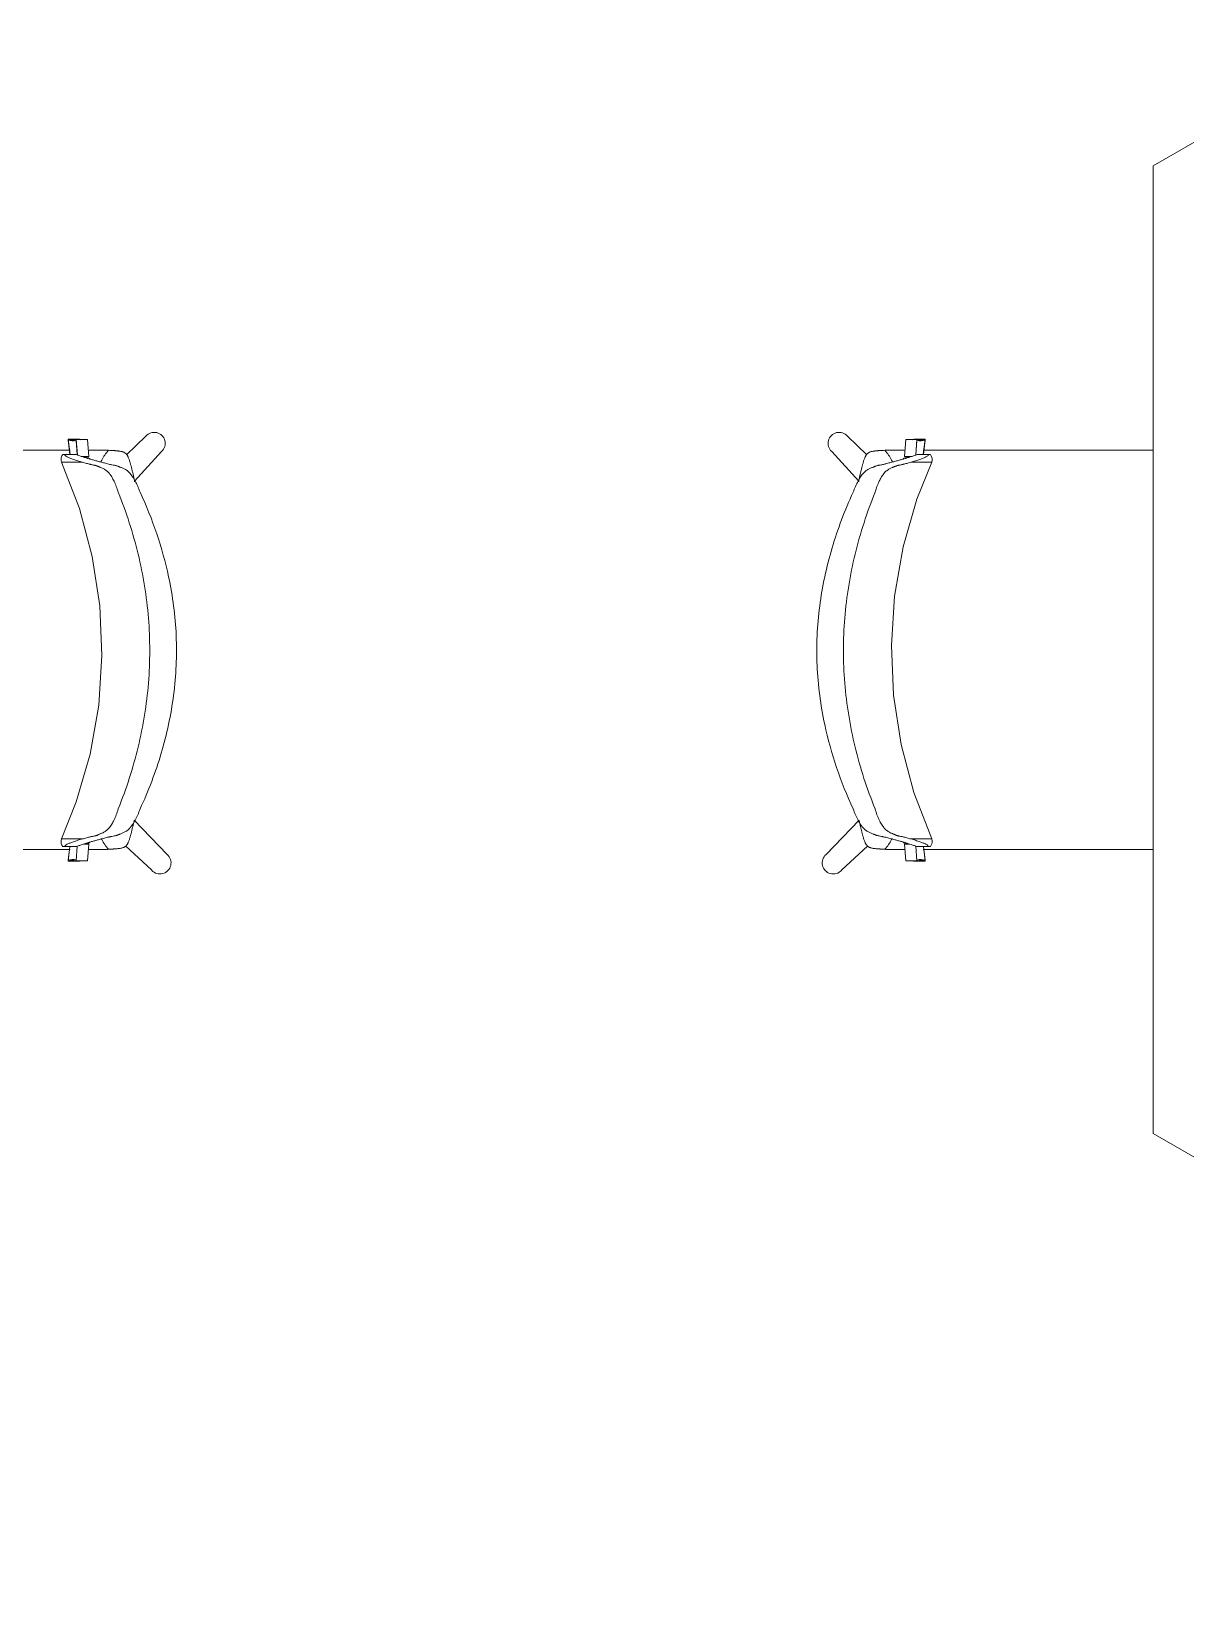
# Model space of a CAD drawing. Header units: millimetres. Extents: x 79795 to 317870, y -36033 to 97293.
# Drawn here: x 209211 to 210583, y 23284 to 25168 of the extents above; entities that cross this region are included whole.
import ezdxf

# ---------------------------------------------------------------- set-up
doc = ezdxf.new("R2010")
doc.units = ezdxf.units.MM
doc.header["$MEASUREMENT"] = 0
doc.layers.add('I-FURN', color=8, linetype='CONTINUOUS', lineweight=9)

msp = doc.modelspace()

# ---------------------------------------------------------------- linework, layer by layer
at = {"layer": 'I-FURN'}
for p, q in [((211540.4, 25583.6), (210544.5, 25008.6)), ((210544.5, 25008.6), (210544.6, 23858.6)), ((209347, 24687.3), (209324.2, 24665.2)), ((210203.9, 24665.2), (210181.1, 24687.3)), ((209254.7, 24683.7), (209256.9, 24665.5)), ((209268, 24683.7), (209254.7, 24683.7)), ((209254.7, 24682.7), (209256.7, 24665.5)), ((209265.7, 24665.1), (209264.4, 24683.3)), ((209264.4, 24683.3), (209277.8, 24683.3)), ((209265.6, 24665), (209264.4, 24682.4)), ((209277.8, 24683.3), (209279.1, 24663.4)), ((209333.5, 24634), (209365.7, 24669.1)), ((210162.4, 24669.1), (210194.6, 24634)), ((210249, 24663.4), (210250.3, 24683.3)), ((210250.3, 24683.3), (210263.7, 24683.3)), ((210273.4, 24683.7), (210260.1, 24683.7)), ((210263.7, 24683.3), (210262.4, 24665)), ((210263.7, 24682.4), (210262.5, 24665)), ((210271.2, 24665.5), (210273.4, 24683.7)), ((210271.4, 24665.5), (210273.4, 24682.7)), ((209246.2, 24660.1), (209246.4, 24661.6)), ((209246.4, 24658.2), (209246.2, 24660.1)), ((209246.4, 24661.6), (209247.2, 24663.8)), ((209246.9, 24656.4), (209246.4, 24658.2)), ((209246.9, 24656.4), (209268.1, 24601.3)), ((209247.2, 24663.8), (209248.4, 24665.5)), ((209264.1, 24665.5), (209250.5, 24665.5)), ((209279.1, 24663.4), (209270.3, 24663.4)), ((209279.1, 24662.5), (209273.2, 24662.5)), ((210257.8, 24663.4), (210249, 24663.4)), ((210254.9, 24662.5), (210249, 24662.5)), ((210263.7, 24612.5), (210281.2, 24656.4)), ((210277.6, 24665.5), (210264, 24665.5)), ((210279.7, 24665.5), (210280.7, 24664)), ((210280.7, 24664), (210281.5, 24662.2)), ((210281.8, 24658.5), (210281.2, 24656.4)), ((210281.5, 24662.2), (210281.8, 24660.8)), ((210281.8, 24660.8), (210281.8, 24658.5)), ((210247.3, 24555.7), (210263.7, 24612.5)), ((209268.1, 24601.3), (209283.3, 24544.2)), ((210237.1, 24497.4), (210247.3, 24555.7)), ((209283.3, 24544.2), (209292.3, 24485.7)), ((209292.3, 24485.7), (209294.8, 24426.6)), ((210233.3, 24438.4), (210237.1, 24497.4)), ((209294.8, 24426.6), (209291, 24367.6)), ((210235.8, 24379.4), (210233.3, 24438.4)), ((209291, 24367.6), (209280.8, 24309.4)), ((210244.8, 24320.9), (210235.8, 24379.4)), ((210260, 24263.8), (210244.8, 24320.9)), ((209280.8, 24309.4), (209264.4, 24252.6)), ((210281.2, 24208.6), (210260, 24263.8)), ((209264.4, 24252.6), (209246.9, 24208.6)), ((209372.4, 24190.1), (209333, 24230.8)), ((210195.1, 24230.8), (210155.7, 24190.1)), ((209246.4, 24206.8), (209246.2, 24204.9)), ((209246.2, 24204.9), (209246.4, 24203.4)), ((209246.9, 24208.6), (209246.4, 24206.8)), ((209246.4, 24203.4), (209247.2, 24201.3)), ((209247.2, 24201.3), (209248.4, 24199.5)), ((209264.1, 24199.5), (209250.5, 24199.5)), ((209256.7, 24199.5), (209254.7, 24182.4)), ((209256.7, 24199.5), (209254.7, 24183.3)), ((209264.4, 24182.7), (209265.6, 24200)), ((209273.2, 24202.6), (209279.1, 24202.6)), ((209276.1, 24203.5), (209279.1, 24203.5)), ((209279.1, 24202.6), (209277.7, 24182.7)), ((209322.7, 24200.4), (209354.2, 24171.4)), ((210173.9, 24171.4), (210205.4, 24200.4)), ((210249, 24203.5), (210252, 24203.5)), ((210250.4, 24182.7), (210249, 24202.6)), ((210249, 24202.6), (210254.9, 24202.6)), ((210262.5, 24200), (210263.7, 24182.7)), ((210277.6, 24199.5), (210264, 24199.5)), ((210273.4, 24182.4), (210271.4, 24199.5)), ((210273.4, 24183.3), (210271.4, 24199.5)), ((210279.7, 24199.5), (210280.7, 24201.1)), ((210280.7, 24201.1), (210281.5, 24202.8)), ((210281.8, 24206.6), (210281.2, 24208.6)), ((210281.5, 24202.8), (210281.8, 24204.3)), ((210281.8, 24204.3), (210281.8, 24206.6)), ((209254.7, 24182.4), (209268, 24182.4)), ((209277.7, 24182.7), (209264.4, 24182.7)), ((210263.7, 24182.7), (210250.4, 24182.7)), ((210260.1, 24182.4), (210273.4, 24182.4)), ((210544.6, 23858.6), (211540.5, 23283.6))]:
    msp.add_line(p, q, dxfattribs=at)
for centre, start, end in [((209357, 24678.8), 311.9896, 139.6059), ((210171.1, 24678.8), 40.3941, 228.0104), ((209363.9, 24180.1), 221.9662, 49.5824), ((210164.1, 24180.1), 130.4176, 318.0338)]:
    msp.add_arc(centre, 13.1, start, end, dxfattribs=at)
for centre, start_param, end_param in [((209260.1, 24700.1), 2.819103, 3.398599), ((209260.1, 24699.2), 2.819103, 3.398599), ((209273.4, 24700.1), 2.819103, 2.902745), ((210254.7, 24700.1), 3.380441, 3.464082), ((210268, 24700.1), 2.884586, 3.464082), ((210268, 24699.2), 2.884586, 3.464082), ((209260.1, 24166.8), 6.026179, 6.605675), ((209260.1, 24165.9), 6.026179, 6.605675), ((209273.4, 24165.9), 0.238848, 0.322489), ((210254.7, 24165.9), 5.960696, 6.044337), ((210268, 24166.8), 5.960696, 6.540192), ((210268, 24165.9), 5.960696, 6.540192)]:
    msp.add_ellipse(centre, major_axis=(0, 17.4), ratio=0.978487, start_param=start_param, end_param=end_param, dxfattribs=at)
for points, knots in [([(208982.9, 24670.8), (208983.1, 24670.8), (208988.2, 24670.8), (208998.6, 24670.8), (209013.9, 24670.8), (209029, 24670.8), (209041.6, 24670.8), (209051.7, 24670.8), (209059.3, 24670.8), (209067, 24670.8), (209077, 24670.8), (209089.4, 24670.8), (209101.7, 24670.8), (209111.7, 24670.8), (209119.2, 24670.8), (209126.8, 24670.8), (209136.8, 24670.8), (209149.2, 24670.8), (209161.7, 24670.8), (209171.8, 24670.8), (209179.5, 24670.8), (209187.1, 24670.8), (209197.2, 24670.8), (209209.7, 24670.8), (209224.8, 24670.8), (209240.2, 24670.8), (209250.9, 24670.8), (209256.5, 24670.8), (209257, 24670.8)], [-0.751114, -0.751114, -0.751114, -0.751114, -0.75, -0.7142857, -0.6785714, -0.6428571, -0.6071429, -0.5892857, -0.5714286, -0.5535714, -0.5357143, -0.5, -0.4642857, -0.4464286, -0.4285714, -0.4107143, -0.3928571, -0.3571429, -0.3214286, -0.3035714, -0.2857143, -0.2678571, -0.25, -0.2142857, -0.1785714, -0.1428571, -0.1071429, -0.103964, -0.103964, -0.103964, -0.103964]), ([(209302.5, 24670.6), (209300.9, 24668.7), (209298, 24664.9), (209295.2, 24660.2), (209293.9, 24657.4), (209293.5, 24656.6)], [0, 0, 0, 0, 0.02777778, 0.05555556, 0.06696683, 0.06696683, 0.06696683, 0.06696683]), ([(209302.5, 24670.6), (209303.5, 24670.5), (209305.2, 24670.5), (209307.2, 24670.3), (209308.3, 24670.3), (209309.1, 24670.2), (209309.9, 24670.2), (209310.9, 24670.1), (209312.1, 24670), (209313.3, 24669.9), (209314.2, 24669.8), (209314.7, 24669.7), (209315.1, 24669.7), (209315.5, 24669.6), (209316, 24669.6), (209316.9, 24669.4), (209318.1, 24669.2), (209319.5, 24668.9), (209320.7, 24668.4), (209321.9, 24667.8), (209323.1, 24666.9), (209324, 24666), (209324.7, 24665.1), (209325.1, 24664.4), (209325.5, 24663.7), (209326, 24662.7), (209326.6, 24661.4), (209327.2, 24659.7), (209327.8, 24657.9), (209328.3, 24656.2), (209328.8, 24654.6), (209329.2, 24653.1), (209329.7, 24651.4), (209330.1, 24649.6), (209330.7, 24647.1), (209331.7, 24642.7), (209332.6, 24638.9), (209333.1, 24636.6)], [0, 0, 0, 0, 0.0625, 0.09375, 0.109375, 0.125, 0.140625, 0.15625, 0.1875, 0.21875, 0.234375, 0.242188, 0.25, 0.257812, 0.265625, 0.28125, 0.3125, 0.34375, 0.375, 0.40625, 0.4375, 0.46875, 0.484375, 0.5, 0.515625, 0.53125, 0.5625, 0.59375, 0.625, 0.65625, 0.6875, 0.71875, 0.75, 0.78125, 0.8125, 0.875, 1, 1, 1, 1]), ([(210195, 24636.6), (210195.5, 24638.9), (210196.4, 24642.7), (210197.4, 24647.1), (210198, 24649.6), (210198.4, 24651.4), (210198.9, 24653.1), (210199.3, 24654.6), (210199.8, 24656.2), (210200.3, 24657.9), (210200.9, 24659.7), (210201.5, 24661.4), (210202.1, 24662.7), (210202.6, 24663.7), (210203, 24664.4), (210203.4, 24665.1), (210204.1, 24666), (210205, 24666.9), (210206.2, 24667.8), (210207.4, 24668.4), (210208.6, 24668.9), (210210, 24669.2), (210211.2, 24669.4), (210212.1, 24669.6), (210212.6, 24669.6), (210213, 24669.7), (210213.4, 24669.7), (210213.9, 24669.8), (210214.8, 24669.9), (210216, 24670), (210217.2, 24670.1), (210218.2, 24670.2), (210219, 24670.2), (210219.8, 24670.3), (210220.9, 24670.3), (210222.9, 24670.5), (210224.5, 24670.5), (210225.6, 24670.6)], [0, 0, 0, 0, 0.125, 0.1875, 0.21875, 0.25, 0.28125, 0.3125, 0.34375, 0.375, 0.40625, 0.4375, 0.46875, 0.484375, 0.5, 0.515625, 0.53125, 0.5625, 0.59375, 0.625, 0.65625, 0.6875, 0.71875, 0.734375, 0.742188, 0.75, 0.757812, 0.765625, 0.78125, 0.8125, 0.84375, 0.859375, 0.875, 0.890625, 0.90625, 0.9375, 1, 1, 1, 1]), ([(210234.6, 24656.6), (210234.2, 24657.4), (210232.9, 24660.2), (210230.1, 24664.9), (210227.2, 24668.7), (210225.6, 24670.6)], [0.93303317, 0.93303317, 0.93303317, 0.93303317, 0.94444444, 0.97222222, 1, 1, 1, 1]), ([(210271.1, 24670.8), (210271.6, 24670.8), (210277.1, 24670.8), (210287.9, 24670.8), (210303.3, 24670.8), (210318.4, 24670.8), (210330.9, 24670.8), (210341, 24670.8), (210348.6, 24670.8), (210356.3, 24670.8), (210366.4, 24670.8), (210378.9, 24670.8), (210391.3, 24670.8), (210401.3, 24670.8), (210408.9, 24670.8), (210416.4, 24670.8), (210426.4, 24670.8), (210438.7, 24670.8), (210451.1, 24670.8), (210461.1, 24670.8), (210468.8, 24670.8), (210476.4, 24670.8), (210486.5, 24670.8), (210499.1, 24670.8), (210514.2, 24670.8), (210529.5, 24670.8), (210539.7, 24670.8), (210544.8, 24670.8), (210544.9, 24670.8)], [-0.896036, -0.896036, -0.896036, -0.896036, -0.8928571, -0.8571429, -0.8214286, -0.7857143, -0.75, -0.7321429, -0.7142857, -0.6964286, -0.6785714, -0.6428571, -0.6071429, -0.5892857, -0.5714286, -0.5535714, -0.5357143, -0.5, -0.4642857, -0.4464286, -0.4285714, -0.4107143, -0.3928571, -0.3571429, -0.3214286, -0.2857143, -0.25, -0.2496035, -0.2496035, -0.2496035, -0.2496035]), ([(209247.5, 24656.4), (209247.8, 24656.4), (209248.4, 24656.4), (209250.4, 24656.4), (209254.3, 24656.4), (209261.5, 24656.4), (209268.1, 24656.4), (209271.8, 24656.4)], [0.4444444, 0.4444444, 0.4444444, 0.4444444, 0.5138889, 0.5833333, 0.7222222, 0.8611111, 1, 1, 1, 1]), ([(209250.5, 24665.5), (209249.9, 24665.5), (209249.1, 24665.5), (209248.5, 24665.5), (209248.4, 24665.5), (209249, 24665.5), (209249.8, 24665.5), (209250.1, 24665.5)], [0, 0, 0, 0, 0.125, 0.25, 0.375, 0.5, 0.5837817, 0.5837817, 0.5837817, 0.5837817]), ([(209271.3, 24663.1), (209273.2, 24662.4), (209276.4, 24661.4), (209281.4, 24659.9), (209285.5, 24658.8), (209289.7, 24657.6), (209294.2, 24656.5), (209298.3, 24655.4), (209301.6, 24654.5), (209303.8, 24653.9), (209305.5, 24653.5), (209307.2, 24653.2), (209308.9, 24653), (209310.6, 24652.6), (209312, 24652.3), (209313.1, 24651.9), (209314, 24651.6), (209314.5, 24651.4), (209314.8, 24651.2), (209315.2, 24651.1), (209315.7, 24650.8), (209316.6, 24650.5), (209318, 24650), (209319.6, 24649.3), (209321.3, 24648.5), (209323, 24647.6), (209324.8, 24646.5), (209326.2, 24645.3), (209327.2, 24644.4), (209327.7, 24643.8), (209328.1, 24643.3), (209328.5, 24642.8), (209329.1, 24642.2), (209330, 24641), (209331.4, 24639.1), (209333, 24636.6), (209335, 24633), (209337.5, 24627.9), (209339.4, 24623.2), (209340.2, 24620.7)], [0, 0, 0, 0, 0.142857, 0.214286, 0.285714, 0.357143, 0.428571, 0.5, 0.535714, 0.571429, 0.589286, 0.607143, 0.642857, 0.660714, 0.678571, 0.696429, 0.705357, 0.709821, 0.714286, 0.71875, 0.723214, 0.732143, 0.75, 0.767857, 0.785714, 0.803571, 0.821429, 0.839286, 0.848214, 0.852679, 0.857143, 0.861607, 0.866071, 0.875, 0.892857, 0.910714, 0.928571, 0.964286, 1, 1, 1, 1]), ([(209314.2, 24620.7), (209313.5, 24623.2), (209312, 24627.8), (209309.8, 24632.9), (209308, 24636.4), (209306.6, 24638.9), (209305.4, 24640.8), (209304.5, 24642), (209304, 24642.7), (209303.6, 24643.1), (209303.3, 24643.6), (209302.7, 24644.2), (209301.8, 24645.2), (209300.4, 24646.4), (209298.7, 24647.5), (209297, 24648.5), (209295.3, 24649.3), (209293.7, 24650.1), (209292.4, 24650.6), (209291.5, 24651), (209291, 24651.2), (209290.7, 24651.4), (209290.3, 24651.5), (209289.9, 24651.7), (209289.1, 24652), (209288.1, 24652.4), (209286.9, 24652.7), (209285.4, 24653), (209284, 24653.2), (209282.5, 24653.5), (209281.3, 24653.8), (209280.1, 24654.1), (209278.5, 24654.5), (209275.7, 24655.3), (209273.4, 24656), (209271.8, 24656.4)], [0, 0, 0, 0, 0.0625, 0.125, 0.15625, 0.1875, 0.21875, 0.234375, 0.242188, 0.25, 0.257812, 0.265625, 0.28125, 0.3125, 0.34375, 0.375, 0.40625, 0.4375, 0.46875, 0.484375, 0.492188, 0.5, 0.507812, 0.515625, 0.53125, 0.5625, 0.59375, 0.625, 0.6875, 0.71875, 0.75, 0.78125, 0.8125, 0.875, 1, 1, 1, 1]), ([(210187.9, 24620.7), (210188.7, 24623.2), (210190.6, 24627.9), (210193.1, 24633), (210195.1, 24636.6), (210196.7, 24639.1), (210198, 24641), (210199, 24642.2), (210199.5, 24642.8), (210200, 24643.3), (210200.4, 24643.8), (210200.9, 24644.4), (210201.9, 24645.3), (210203.3, 24646.5), (210205.1, 24647.6), (210206.8, 24648.5), (210208.5, 24649.3), (210210.1, 24650), (210211.5, 24650.5), (210212.4, 24650.8), (210212.9, 24651.1), (210213.3, 24651.2), (210213.6, 24651.4), (210214.1, 24651.6), (210215, 24651.9), (210216.1, 24652.3), (210217.5, 24652.6), (210219.2, 24653), (210220.9, 24653.2), (210222.6, 24653.5), (210223.9, 24653.8), (210225.2, 24654.2), (210226.9, 24654.6), (210229.8, 24655.4), (210233.9, 24656.5), (210238.4, 24657.6), (210242.6, 24658.8), (210246.7, 24659.9), (210250.4, 24661), (210253.9, 24662.1), (210255.9, 24662.8), (210256.8, 24663.1)], [0, 0, 0, 0, 0.035714, 0.071429, 0.089286, 0.107143, 0.125, 0.133929, 0.138393, 0.142857, 0.147321, 0.151786, 0.160714, 0.178571, 0.196429, 0.214286, 0.232143, 0.25, 0.267857, 0.276786, 0.28125, 0.285714, 0.290179, 0.294643, 0.303571, 0.321429, 0.339286, 0.357143, 0.392857, 0.410714, 0.428571, 0.446429, 0.464286, 0.5, 0.571429, 0.642857, 0.714286, 0.785714, 0.857143, 0.928571, 1, 1, 1, 1]), ([(210237.4, 24651.4), (210237.3, 24651.3), (210237.1, 24651.2), (210236.6, 24651), (210235.7, 24650.6), (210234.4, 24650.1), (210232.8, 24649.3), (210231.1, 24648.5), (210229.4, 24647.5), (210227.7, 24646.4), (210226.3, 24645.2), (210225.4, 24644.2), (210224.8, 24643.6), (210224.4, 24643.1), (210224.1, 24642.7), (210223.6, 24642), (210222.7, 24640.8), (210221.5, 24638.9), (210220.1, 24636.4), (210218.2, 24632.9), (210216.1, 24627.8), (210214.6, 24623.2), (210213.9, 24620.7)], [0.5006561, 0.5006561, 0.5006561, 0.5006561, 0.5078125, 0.515625, 0.53125, 0.5625, 0.59375, 0.625, 0.65625, 0.6875, 0.71875, 0.734375, 0.7421875, 0.75, 0.7578125, 0.765625, 0.78125, 0.8125, 0.84375, 0.875, 0.9375, 1, 1, 1, 1]), ([(210256.3, 24656.4), (210254.7, 24656), (210252.4, 24655.3), (210249.6, 24654.5), (210248, 24654.1), (210246.8, 24653.8), (210245.6, 24653.5), (210244.1, 24653.2), (210242.7, 24653), (210241.2, 24652.7), (210240, 24652.4), (210239, 24652), (210238.2, 24651.7), (210237.8, 24651.5), (210237.5, 24651.4), (210237.4, 24651.4)], [0, 0, 0, 0, 0.125, 0.1875, 0.21875, 0.25, 0.28125, 0.3125, 0.375, 0.40625, 0.4375, 0.46875, 0.484375, 0.4921875, 0.5, 0.5, 0.5, 0.5]), ([(210256.3, 24656.4), (210259.3, 24656.4), (210264.7, 24656.4), (210271, 24656.4), (210275.8, 24656.4), (210278.4, 24656.4), (210279.9, 24656.4), (210280.4, 24656.4), (210280.6, 24656.4)], [0, 0, 0, 0, 0.1111111, 0.2222222, 0.3333333, 0.4444444, 0.5, 0.5555556, 0.5555556, 0.5555556, 0.5555556]), ([(210278, 24665.5), (210278.3, 24665.5), (210279.1, 24665.5), (210279.7, 24665.5), (210279.6, 24665.5), (210279, 24665.5), (210278.1, 24665.5), (210277.6, 24665.5)], [0.4162183, 0.4162183, 0.4162183, 0.4162183, 0.5, 0.625, 0.75, 0.875, 1, 1, 1, 1]), ([(209314.2, 24244.4), (209319, 24256.3), (209327.8, 24280.5), (209341.9, 24330.1), (209352.2, 24393.8), (209352.2, 24471.3), (209341.9, 24535), (209327.8, 24584.6), (209319, 24608.7), (209314.2, 24620.7)], [-1, -1, -1, -1, -0.9, -0.8, -0.6, -0.4, -0.2, -0.1, 0, 0, 0, 0]), ([(209340.2, 24620.7), (209347.7, 24604.6), (209360.9, 24571.8), (209376.7, 24514.8), (209385.2, 24450.3), (209382, 24379.4), (209369.5, 24321.5), (209354.4, 24276.8), (209345.2, 24255.1), (209340.2, 24244.4)], [-1, -1, -1, -1, -0.863636, -0.727273, -0.545455, -0.363636, -0.181818, -0.090909, 0, 0, 0, 0]), ([(210187.9, 24244.4), (210180.4, 24260.5), (210167.2, 24293.3), (210151.4, 24350.2), (210142.9, 24414.8), (210146.1, 24485.7), (210158.6, 24543.5), (210173.7, 24588.2), (210182.9, 24610), (210187.9, 24620.7)], [-1, -1, -1, -1, -0.863636, -0.727273, -0.545455, -0.363636, -0.181818, -0.090909, 0, 0, 0, 0]), ([(210213.9, 24620.7), (210209.1, 24608.7), (210200.3, 24584.6), (210186.2, 24535), (210175.8, 24471.3), (210175.8, 24393.8), (210186.2, 24330.1), (210200.2, 24280.5), (210209.1, 24256.3), (210213.9, 24244.4)], [-1, -1, -1, -1, -0.9, -0.8, -0.6, -0.4, -0.2, -0.1, 0, 0, 0, 0]), ([(209340.2, 24244.4), (209339.4, 24241.9), (209337.5, 24237.1), (209335, 24232), (209333, 24228.4), (209331.4, 24225.9), (209330, 24224.1), (209329.1, 24222.9), (209328.5, 24222.2), (209328.1, 24221.7), (209327.7, 24221.3), (209327.2, 24220.7), (209326.2, 24219.7), (209324.8, 24218.6), (209323, 24217.4), (209321.3, 24216.5), (209319.6, 24215.8), (209318, 24215.1), (209316.6, 24214.6), (209315.7, 24214.2), (209315.2, 24214), (209314.8, 24213.8), (209314.5, 24213.7), (209314, 24213.5), (209313.1, 24213.2), (209312, 24212.8), (209310.6, 24212.5), (209308.9, 24212.1), (209307.2, 24211.8), (209305.5, 24211.5), (209304.2, 24211.2), (209302.9, 24210.9), (209301.2, 24210.5), (209298.3, 24209.7), (209294.2, 24208.6), (209289.7, 24207.4), (209285.5, 24206.3), (209281.4, 24205.2), (209277.7, 24204.1), (209274.2, 24203), (209272.2, 24202.3), (209271.3, 24202)], [0, 0, 0, 0, 0.035714, 0.071429, 0.089286, 0.107143, 0.125, 0.133929, 0.138393, 0.142857, 0.147321, 0.151786, 0.160714, 0.178571, 0.196429, 0.214286, 0.232143, 0.25, 0.267857, 0.276786, 0.28125, 0.285714, 0.290179, 0.294643, 0.303571, 0.321429, 0.339286, 0.357143, 0.392857, 0.410714, 0.428571, 0.446429, 0.464286, 0.5, 0.571429, 0.642857, 0.714286, 0.785714, 0.857143, 0.928571, 1, 1, 1, 1]), ([(209271.8, 24208.6), (209273.4, 24209.1), (209275.7, 24209.8), (209278.5, 24210.5), (209280.1, 24210.9), (209281.3, 24211.3), (209282.5, 24211.5), (209284, 24211.8), (209285.4, 24212), (209286.9, 24212.3), (209288.1, 24212.7), (209289.1, 24213), (209289.9, 24213.3), (209290.3, 24213.5), (209290.7, 24213.7), (209291, 24213.9), (209291.5, 24214.1), (209292.4, 24214.5), (209293.7, 24215), (209295.3, 24215.7), (209297, 24216.5), (209298.7, 24217.5), (209300.4, 24218.7), (209301.8, 24219.9), (209302.7, 24220.9), (209303.3, 24221.5), (209303.6, 24221.9), (209304, 24222.4), (209304.5, 24223.1), (209305.4, 24224.3), (209306.6, 24226.1), (209308, 24228.6), (209309.8, 24232.2), (209312, 24237.3), (209313.5, 24241.9), (209314.2, 24244.4)], [0, 0, 0, 0, 0.125, 0.1875, 0.21875, 0.25, 0.28125, 0.3125, 0.375, 0.40625, 0.4375, 0.46875, 0.484375, 0.492188, 0.5, 0.507812, 0.515625, 0.53125, 0.5625, 0.59375, 0.625, 0.65625, 0.6875, 0.71875, 0.734375, 0.742188, 0.75, 0.757812, 0.765625, 0.78125, 0.8125, 0.84375, 0.875, 0.9375, 1, 1, 1, 1]), ([(210256.8, 24202), (210254.9, 24202.6), (210251.7, 24203.7), (210246.7, 24205.2), (210242.6, 24206.3), (210238.4, 24207.4), (210233.9, 24208.6), (210229.8, 24209.7), (210226.5, 24210.6), (210224.3, 24211.1), (210222.6, 24211.5), (210220.9, 24211.8), (210219.2, 24212.1), (210217.5, 24212.5), (210216.1, 24212.8), (210215, 24213.2), (210214.1, 24213.5), (210213.6, 24213.7), (210213.3, 24213.8), (210212.9, 24214), (210212.4, 24214.2), (210211.5, 24214.6), (210210.1, 24215.1), (210208.5, 24215.8), (210206.8, 24216.5), (210205.1, 24217.4), (210203.3, 24218.6), (210201.9, 24219.7), (210200.9, 24220.7), (210200.4, 24221.3), (210200, 24221.7), (210199.5, 24222.2), (210199, 24222.9), (210198, 24224.1), (210196.7, 24225.9), (210195.1, 24228.4), (210193.1, 24232), (210190.6, 24237.1), (210188.7, 24241.9), (210187.9, 24244.4)], [0, 0, 0, 0, 0.142857, 0.214286, 0.285714, 0.357143, 0.428571, 0.5, 0.535714, 0.571429, 0.589286, 0.607143, 0.642857, 0.660714, 0.678571, 0.696429, 0.705357, 0.709821, 0.714286, 0.71875, 0.723214, 0.732143, 0.75, 0.767857, 0.785714, 0.803571, 0.821429, 0.839286, 0.848214, 0.852679, 0.857143, 0.861607, 0.866071, 0.875, 0.892857, 0.910714, 0.928571, 0.964286, 1, 1, 1, 1]), ([(210213.9, 24244.4), (210214.6, 24241.9), (210216.1, 24237.3), (210218.2, 24232.2), (210220.1, 24228.6), (210221.5, 24226.1), (210222.7, 24224.3), (210223.6, 24223.1), (210224.1, 24222.4), (210224.4, 24221.9), (210224.8, 24221.5), (210225.4, 24220.9), (210226.3, 24219.9), (210227.7, 24218.7), (210229.4, 24217.5), (210231.1, 24216.5), (210232.8, 24215.7), (210234.4, 24215), (210235.7, 24214.5), (210236.6, 24214.1), (210237.1, 24213.9), (210237.4, 24213.7), (210237.8, 24213.5), (210238.2, 24213.3), (210239, 24213), (210240, 24212.7), (210241.2, 24212.3), (210242.7, 24212), (210244.1, 24211.8), (210245.6, 24211.5), (210246.8, 24211.3), (210248, 24210.9), (210249.6, 24210.5), (210252.4, 24209.8), (210254.7, 24209.1), (210256.3, 24208.6)], [0, 0, 0, 0, 0.0625, 0.125, 0.15625, 0.1875, 0.21875, 0.234375, 0.242188, 0.25, 0.257812, 0.265625, 0.28125, 0.3125, 0.34375, 0.375, 0.40625, 0.4375, 0.46875, 0.484375, 0.492188, 0.5, 0.507812, 0.515625, 0.53125, 0.5625, 0.59375, 0.625, 0.6875, 0.71875, 0.75, 0.78125, 0.8125, 0.875, 1, 1, 1, 1]), ([(209333.1, 24230.4), (209332.6, 24228.1), (209331.7, 24224.3), (209330.7, 24219.9), (209330.1, 24217.4), (209329.7, 24215.6), (209329.2, 24213.9), (209328.8, 24212.3), (209328.3, 24210.8), (209327.8, 24209), (209327.2, 24207.2), (209326.6, 24205.6), (209326, 24204.2), (209325.5, 24203.3), (209325.1, 24202.6), (209324.7, 24201.9), (209324, 24201), (209323.1, 24200), (209321.9, 24199.1), (209320.7, 24198.5), (209319.5, 24198.1), (209318.1, 24197.8), (209316.9, 24197.5), (209316, 24197.4), (209315.5, 24197.3), (209315.1, 24197.3), (209314.7, 24197.2), (209314.2, 24197.2), (209313.3, 24197.1), (209312.1, 24197), (209310.9, 24196.9), (209309.9, 24196.8), (209309.1, 24196.8), (209308.3, 24196.7), (209307.2, 24196.6), (209305.2, 24196.5), (209303.5, 24196.4), (209302.5, 24196.4)], [0, 0, 0, 0, 0.125, 0.1875, 0.21875, 0.25, 0.28125, 0.3125, 0.34375, 0.375, 0.40625, 0.4375, 0.46875, 0.484375, 0.5, 0.515625, 0.53125, 0.5625, 0.59375, 0.625, 0.65625, 0.6875, 0.71875, 0.734375, 0.742188, 0.75, 0.757812, 0.765625, 0.78125, 0.8125, 0.84375, 0.859375, 0.875, 0.890625, 0.90625, 0.9375, 1, 1, 1, 1]), ([(210225.6, 24196.4), (210224.5, 24196.4), (210222.9, 24196.5), (210220.9, 24196.6), (210219.8, 24196.7), (210219, 24196.8), (210218.2, 24196.8), (210217.2, 24196.9), (210216, 24197), (210214.8, 24197.1), (210213.9, 24197.2), (210213.4, 24197.2), (210213, 24197.3), (210212.6, 24197.3), (210212.1, 24197.4), (210211.2, 24197.5), (210210, 24197.8), (210208.6, 24198.1), (210207.4, 24198.5), (210206.2, 24199.1), (210205, 24200), (210204.1, 24201), (210203.4, 24201.9), (210203, 24202.6), (210202.6, 24203.3), (210202.1, 24204.2), (210201.5, 24205.6), (210200.9, 24207.2), (210200.3, 24209), (210199.8, 24210.8), (210199.3, 24212.3), (210198.9, 24213.9), (210198.4, 24215.6), (210198, 24217.4), (210197.4, 24219.9), (210196.4, 24224.3), (210195.5, 24228.1), (210195, 24230.4)], [0, 0, 0, 0, 0.0625, 0.09375, 0.109375, 0.125, 0.140625, 0.15625, 0.1875, 0.21875, 0.234375, 0.242188, 0.25, 0.257812, 0.265625, 0.28125, 0.3125, 0.34375, 0.375, 0.40625, 0.4375, 0.46875, 0.484375, 0.5, 0.515625, 0.53125, 0.5625, 0.59375, 0.625, 0.65625, 0.6875, 0.71875, 0.75, 0.78125, 0.8125, 0.875, 1, 1, 1, 1]), ([(209271.8, 24208.6), (209268.8, 24208.6), (209263.4, 24208.6), (209257.1, 24208.6), (209252.3, 24208.6), (209249.7, 24208.6), (209248.2, 24208.6), (209247.7, 24208.6), (209247.5, 24208.6)], [0, 0, 0, 0, 0.1111111, 0.2222222, 0.3333333, 0.4444444, 0.5, 0.5555556, 0.5555556, 0.5555556, 0.5555556]), ([(209250.1, 24199.5), (209249.8, 24199.5), (209249, 24199.5), (209248.4, 24199.5), (209248.5, 24199.5), (209249.1, 24199.5), (209249.9, 24199.5), (209250.5, 24199.5)], [0.4171888, 0.4171888, 0.4171888, 0.4171888, 0.5, 0.625, 0.75, 0.875, 1, 1, 1, 1]), ([(209294.1, 24209), (209294.3, 24208.6), (209295.5, 24206.3), (209298, 24202), (209300.9, 24198.2), (209302.5, 24196.4)], [0.93933321, 0.93933321, 0.93933321, 0.93933321, 0.94444444, 0.97222222, 1, 1, 1, 1]), ([(210225.6, 24196.4), (210227.2, 24198.2), (210230.1, 24202), (210232.6, 24206.3), (210233.8, 24208.6), (210234, 24209)], [0, 0, 0, 0, 0.02777778, 0.05555556, 0.06066679, 0.06066679, 0.06066679, 0.06066679]), ([(210280.6, 24208.6), (210280.3, 24208.6), (210279.7, 24208.6), (210277.7, 24208.6), (210273.8, 24208.6), (210266.6, 24208.6), (210260, 24208.6), (210256.3, 24208.6)], [0.4444444, 0.4444444, 0.4444444, 0.4444444, 0.5138889, 0.5833333, 0.7222222, 0.8611111, 1, 1, 1, 1]), ([(210277.6, 24199.5), (210278.1, 24199.5), (210279, 24199.5), (210279.6, 24199.5), (210279.7, 24199.5), (210279.1, 24199.5), (210278.3, 24199.5), (210278, 24199.5)], [0, 0, 0, 0, 0.125, 0.25, 0.375, 0.5, 0.5828112, 0.5828112, 0.5828112, 0.5828112]), ([(209257, 24196.2), (209256.3, 24196.2), (209253.1, 24196.2), (209247.2, 24196.2), (209239.4, 24196.2), (209231.7, 24196.2), (209221.6, 24196.2), (209209.2, 24196.2), (209197, 24196.2), (209187.1, 24196.2), (209179.5, 24196.2), (209171.9, 24196.2), (209161.8, 24196.2), (209149.4, 24196.2), (209134.5, 24196.2), (209119.4, 24196.2), (209104.2, 24196.2), (209089.2, 24196.2), (209076.7, 24196.2), (209066.6, 24196.2), (209059, 24196.2), (209051.4, 24196.2), (209041.3, 24196.2), (209028.9, 24196.2), (209016.4, 24196.2), (209006.3, 24196.2), (208998.7, 24196.2), (208991.1, 24196.2), (208985.9, 24196.2), (208983.2, 24196.2), (208983, 24196.2)], [-0.8977274, -0.8977274, -0.8977274, -0.8977274, -0.8928571, -0.875, -0.8571429, -0.8392857, -0.8214286, -0.7857143, -0.75, -0.7321429, -0.7142857, -0.6964286, -0.6785714, -0.6428571, -0.6071429, -0.5714286, -0.5357143, -0.5, -0.4642857, -0.4464286, -0.4285714, -0.4107143, -0.3928571, -0.3571429, -0.3214286, -0.3035714, -0.2857143, -0.2678571, -0.25, -0.2485148, -0.2485148, -0.2485148, -0.2485148]), ([(210544.8, 24196.2), (210544.7, 24196.2), (210542.1, 24196.2), (210537, 24196.2), (210529.4, 24196.2), (210521.8, 24196.2), (210511.7, 24196.2), (210499.2, 24196.2), (210486.8, 24196.2), (210476.7, 24196.2), (210469.1, 24196.2), (210461.4, 24196.2), (210451.4, 24196.2), (210438.9, 24196.2), (210423.9, 24196.2), (210408.7, 24196.2), (210393.6, 24196.2), (210378.7, 24196.2), (210366.3, 24196.2), (210356.2, 24196.2), (210348.6, 24196.2), (210341, 24196.2), (210331.1, 24196.2), (210318.9, 24196.2), (210306.5, 24196.2), (210296.4, 24196.2), (210288.7, 24196.2), (210280.9, 24196.2), (210275, 24196.2), (210271.8, 24196.2), (210271.1, 24196.2)], [-0.7508218, -0.7508218, -0.7508218, -0.7508218, -0.75, -0.7321429, -0.7142857, -0.6964286, -0.6785714, -0.6428571, -0.6071429, -0.5892857, -0.5714286, -0.5535714, -0.5357143, -0.5, -0.4642857, -0.4285714, -0.3928571, -0.3571429, -0.3214286, -0.3035714, -0.2857143, -0.2678571, -0.25, -0.2142857, -0.1785714, -0.1607143, -0.1428571, -0.125, -0.1071429, -0.1022726, -0.1022726, -0.1022726, -0.1022726])]:
    msp.add_open_spline(points, degree=3, knots=knots, dxfattribs=at)
for points in [[(209279.7, 24670.8), (209286.2, 24670.8), (209292.5, 24670.8), (209298.6, 24670.8)], [(209298.6, 24670.8), (209299.3, 24670.8), (209300.5, 24670.7), (209301.8, 24670.6), (209302.5, 24670.6)], [(210225.6, 24670.6), (210226.3, 24670.6), (210227.5, 24670.7), (210228.8, 24670.8), (210229.5, 24670.8)], [(210229.5, 24670.8), (210235.6, 24670.8), (210241.9, 24670.8), (210248.4, 24670.8)], [(209271.8, 24656.4), (209269.8, 24657), (209266, 24658), (209261, 24659.7), (209256.8, 24661.2), (209253.5, 24662.7), (209251.4, 24664.2), (209250.7, 24665.1), (209250.5, 24665.5)], [(209264.1, 24665.5), (209265.2, 24665.1), (209267.5, 24664.3), (209270, 24663.5), (209271.3, 24663.1)], [(209280.7, 24660.2), (209280.4, 24660.6), (209280.1, 24661), (209279.9, 24661.3)], [(210248.2, 24661.3), (210247.9, 24661), (210247.7, 24660.6), (210247.4, 24660.2)], [(210277.6, 24665.5), (210277.4, 24665.1), (210276.7, 24664.2), (210274.6, 24662.7), (210271.3, 24661.2), (210267.1, 24659.7), (210262.1, 24658), (210258.3, 24657), (210256.3, 24656.4)], [(210256.8, 24663.1), (210258.1, 24663.5), (210260.6, 24664.3), (210262.9, 24665.1), (210264, 24665.5)], [(209333.7, 24632.9), (209333.5, 24634.1), (209333.3, 24635.4), (209333.1, 24636.6)], [(209333.1, 24636.6), (209333.3, 24635.4), (209333.5, 24634.2), (209333.7, 24633)], [(210195, 24636.6), (210194.8, 24635.4), (210194.6, 24634.1), (210194.3, 24632.9)], [(210194.4, 24633), (210194.6, 24634.2), (210194.8, 24635.4), (210195, 24636.6)], [(209250.5, 24199.5), (209250.7, 24200), (209251.4, 24200.9), (209253.5, 24202.4), (209256.8, 24203.8), (209261, 24205.4), (209266, 24207), (209269.8, 24208.1), (209271.8, 24208.6)], [(209271.3, 24202), (209270, 24201.6), (209267.5, 24200.7), (209265.2, 24199.9), (209264.1, 24199.5)], [(209279.9, 24203.7), (209280.1, 24204.1), (209280.4, 24204.5), (209280.7, 24204.9)], [(210247.4, 24204.9), (210247.7, 24204.5), (210247.9, 24204.1), (210248.2, 24203.7)], [(210256.3, 24208.6), (210258.3, 24208.1), (210262.1, 24207), (210267.1, 24205.4), (210271.3, 24203.8), (210274.6, 24202.4), (210276.7, 24200.9), (210277.4, 24200), (210277.6, 24199.5)], [(210264, 24199.5), (210262.9, 24199.9), (210260.6, 24200.7), (210258.1, 24201.6), (210256.8, 24202)], [(209298.6, 24196.2), (209292.5, 24196.2), (209286.2, 24196.2), (209279.6, 24196.2)], [(209302.5, 24196.4), (209301.8, 24196.3), (209300.5, 24196.3), (209299.3, 24196.2), (209298.6, 24196.2)], [(210229.5, 24196.2), (210228.8, 24196.2), (210227.5, 24196.3), (210226.3, 24196.3), (210225.6, 24196.4)], [(210248.4, 24196.2), (210241.9, 24196.2), (210235.6, 24196.2), (210229.5, 24196.2)]]:
    msp.add_open_spline(points, degree=3, dxfattribs=at)

doc.saveas('drawing.dxf')
